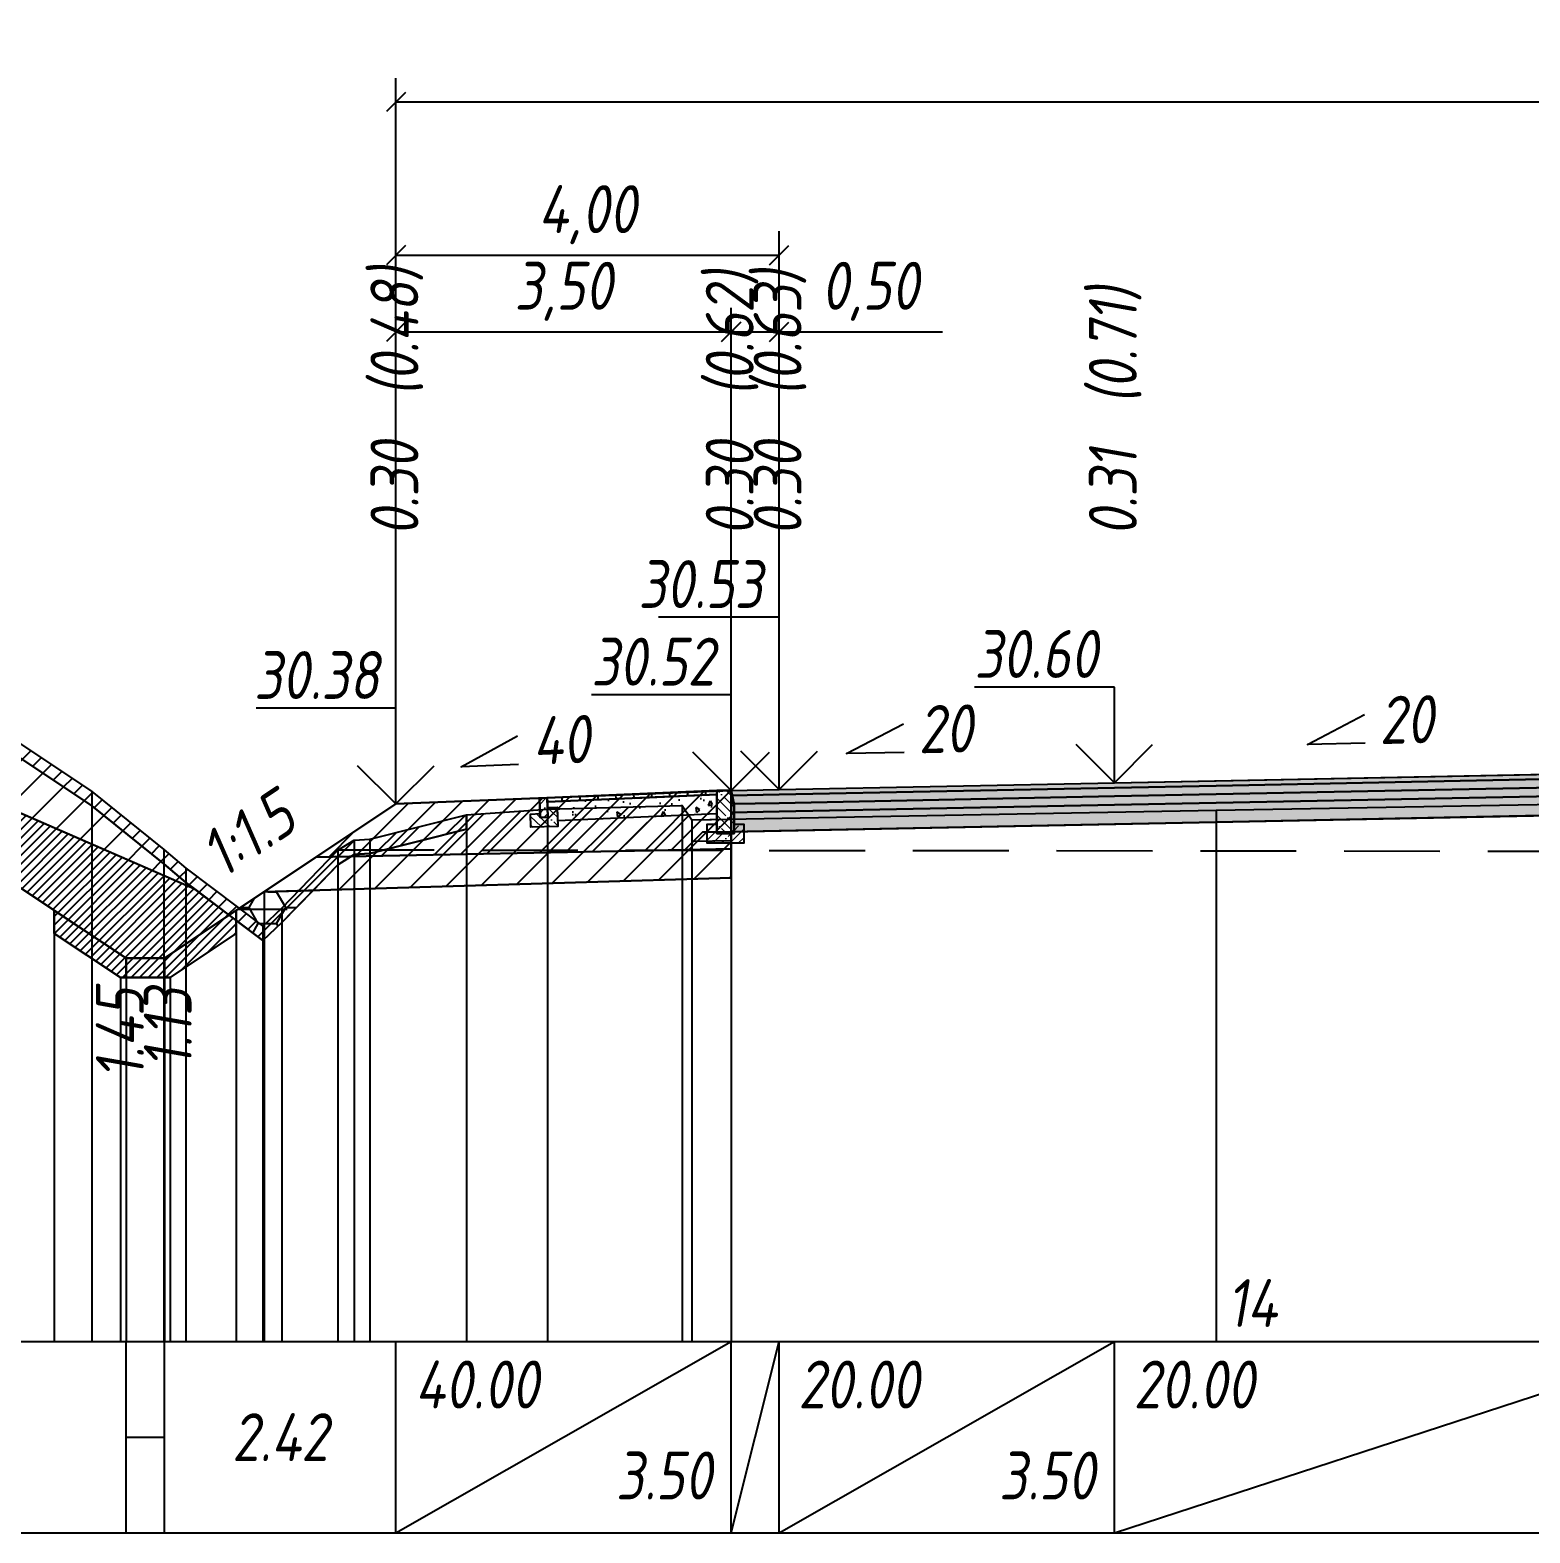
# Model space of a CAD drawing. Extents: x -717 to 1451, y -133302 to 233.
# Drawn here: x -273.8 to -195.5, y -109250 to -109171.6 of the extents above; entities that cross this region are included whole.
import ezdxf
from ezdxf.enums import TextEntityAlignment as Align

# ---------------------------------------------------------------- set-up
doc = ezdxf.new("R2010")
doc.units = 0
doc.linetypes.add('штриховая', pattern=[0.75, 0.5, -0.25])
for name, color, linetype in [('Интерполированный поперечник', 2, 'Continuous'), ('КОД_399', 252, 'Continuous'), ('Код_514', 1, 'Continuous'), ('Контур_0', 7, 'Continuous'), ('Контур_2521', 7, 'Continuous'), ('Контур_2564', 7, 'Continuous'), ('Контур_2660', 7, 'Continuous'), ('Контур_2665', 7, 'Continuous'), ('Контур_400', 7, 'Continuous'), ('Контур_508', 7, 'Continuous'), ('Контур_512', 7, 'Continuous'), ('Контур_513', 7, 'Continuous'), ('Контур_818', 7, 'Continuous'), ('Красный поперечник', 1, 'Continuous'), ('Объём_2501', 7, 'Continuous'), ('Объём_2564', 7, 'Continuous'), ('Объём_2650', 7, 'Continuous'), ('Объём_2660', 7, 'Continuous'), ('Объём_2661', 7, 'Continuous'), ('Объём_2663', 7, 'Continuous'), ('Объём_2664', 7, 'Continuous'), ('Объём_2665', 7, 'Continuous'), ('Объём_2666', 7, 'Continuous'), ('Откосы', 7, 'Continuous'), ('Отметки покрытия', 7, 'Continuous'), ('Рабочие отметки', 7, 'Continuous'), ('Рабочие отметки доп.', 7, 'Continuous'), ('Слои выравнивания', 7, 'Continuous'), ('Таблица', 7, 'Continuous'), ('Уклоны проезжей части', 7, 'Continuous'), ('Черный поперечник', 3, 'Continuous')]:
    doc.layers.add(name, color=color, linetype=linetype)
for name, color, linetype, true_color in [('Контур_2540', 2, 'Continuous', 0xffff00), ('Контур_2560', 2, 'Continuous', 0xffff00), ('Контур_2561', 7, 'Continuous', 0xff8040), ('Контур_2562', 3, 'Continuous', 0x00ff00), ('Контур_2563', 7, 'Continuous', 0xff8000), ('Контур_2570', 7, 'Continuous', 0x80ff00), ('Контур_2583', 3, 'Continuous', 0x00ff00), ('Контур_2584', 3, 'Continuous', 0x00ff00), ('Контур_2725', 7, 'Continuous', 0x323232), ('Контур_2736', 4, 'Continuous', 0x00ffff), ('Контур_2737', 4, 'Continuous', 0x00ffff), ('Контур_2738', 4, 'Continuous', 0x00ffff), ('Контур_2739', 4, 'Continuous', 0x00ffff), ('Контур_2745', 7, 'Continuous', 0xa4ffff), ('Контур_2747', 4, 'Continuous', 0x00ffff), ('Контур_2748', 4, 'Continuous', 0x00ffff), ('Контур_2749', 4, 'Continuous', 0x00ffff), ('Контур_2760', 7, 'Continuous', 0x323232), ('Контур_2761', 7, 'Continuous', 0x323232), ('Контур_2762', 7, 'Continuous', 0x323232), ('Контур_2763', 7, 'Continuous', 0x323232), ('Контур_402', 7, 'Continuous', 0xff6464), ('Контур_703', 4, 'Continuous', 0x00ffff), ('Контур_705', 4, 'Continuous', 0x00ffff), ('Контур_707', 4, 'Continuous', 0x00ffff), ('Контур_720', 131, 'Continuous', 0xaaffff), ('Объём_2520', 7, 'Continuous', 0x80ffff), ('Объём_2540', 2, 'Continuous', 0xffff00), ('Объём_2560', 2, 'Continuous', 0xffff00), ('Объём_2561', 7, 'Continuous', 0xff8040), ('Объём_2562', 3, 'Continuous', 0x00ff00), ('Объём_2563', 7, 'Continuous', 0xff8000), ('Объём_2570', 7, 'Continuous', 0x80ff00), ('Объём_2583', 3, 'Continuous', 0x00ff00), ('Объём_2584', 3, 'Continuous', 0x00ff00), ('Объём_2594', 3, 'Continuous', 0x00ff00), ('Объём_2598', 3, 'Continuous', 0x00ff00), ('Объём_2600', 7, 'Continuous', 0x808000), ('Объём_2620', 2, 'Continuous', 0xffff00), ('Объём_2746', 2, 'Continuous', 0xffff00)]:
    doc.layers.add(name, color=color, linetype=linetype, true_color=true_color)
doc.styles.get("Standard").update_dxf_attribs({"font": 'txt', "height": 2.5})
doc.styles.add('М', font='romand.shx', dxfattribs={"width": 0.8, "oblique": 10, "height": 2.5})
doc.dimstyles.new('ISO-25', dxfattribs={"dimtxt": 2.5, "dimasz": 2.5, "dimexe": 1.25, "dimexo": 0.625, "dimtad": 1, "dimtxsty": 'Standard', "dimcen": 2.5, "dimadec": 0, "dimazin": 0, "dimtfac": 1, "dimtmove": 0, "dimatfit": 3, "dimfxl": 1, "dimarcsym": 0})
pattern_1 = [(45, (-396.1471, 11.9853), (-0.898025612, 0.898025612), [])]

# ---------------------------------------------------------------- blocks, each defined once
blk = doc.blocks.new('_Oblique')
at = {"color": 0, "linetype": 'ByBlock', "lineweight": -2}
blk.add_line((-0.5, -0.5), (0.5, 0.5), dxfattribs=at)
blk = doc.blocks.new('*D2225')
at = {"color": 0, "lineweight": -2, "transparency": 16777216}
for p, q in [((-254.659, -109211.397), (-254.659, -109186.059)), ((-237.159, -109210.697), (-237.159, -109186.059)), ((-254.659, -109187.309), (-237.159, -109187.309))]:
    blk.add_line(p, q, dxfattribs=at)
at = {"layer": 'Defpoints', "color": 0, "transparency": 16777216}
for p in [(-237.159, -109187.309), (-237.159, -109211.322), (-254.659, -109212.022)]:
    blk.add_point(p, dxfattribs=at)
at = {"color": 0, "lineweight": -2, "transparency": 16777216, "rotation": 180}
blk.add_blockref('_Oblique', (-254.659, -109187.309), dxfattribs=at)
at = {"color": 0, "lineweight": -2, "transparency": 16777216}
blk.add_blockref('_Oblique', (-237.159, -109187.309), dxfattribs=at)
at = {"color": 0, "transparency": 16777216, "insert": (-245.909, -109185.196), "char_height": 2.5, "width": 9.58333, "attachment_point": 5, "style": 'М'}
blk.add_mtext('3,50', dxfattribs=at)
blk = doc.blocks.new('*D2227')
at = {"color": 0, "lineweight": -2, "transparency": 16777216}
for p, q in [((-237.159, -109210.697), (-237.159, -109186.059)), ((-234.659, -109210.647), (-234.659, -109186.059)), ((-237.159, -109187.309), (-234.659, -109187.309)), ((-234.659, -109187.309), (-226.136, -109187.309))]:
    blk.add_line(p, q, dxfattribs=at)
at = {"layer": 'Defpoints', "color": 0, "transparency": 16777216}
for p in [(-234.659, -109187.309), (-237.159, -109211.322), (-234.659, -109211.272)]:
    blk.add_point(p, dxfattribs=at)
at = {"color": 0, "lineweight": -2, "transparency": 16777216, "rotation": 180}
blk.add_blockref('_Oblique', (-237.159, -109187.309), dxfattribs=at)
at = {"color": 0, "lineweight": -2, "transparency": 16777216}
blk.add_blockref('_Oblique', (-234.659, -109187.309), dxfattribs=at)
at = {"color": 0, "transparency": 16777216, "insert": (-229.898, -109185.196), "char_height": 2.5, "width": 9.16667, "attachment_point": 5, "style": 'М'}
blk.add_mtext('0,50', dxfattribs=at)
blk = doc.blocks.new('*D2230')
at = {"color": 0, "lineweight": -2, "transparency": 16777216}
for p, q in [((-254.659, -109211.397), (-254.659, -109182.059)), ((-234.659, -109210.647), (-234.659, -109182.059)), ((-254.659, -109183.309), (-234.659, -109183.309))]:
    blk.add_line(p, q, dxfattribs=at)
at = {"layer": 'Defpoints', "color": 0, "transparency": 16777216}
for p in [(-234.659, -109183.309), (-234.659, -109211.272), (-254.659, -109212.022)]:
    blk.add_point(p, dxfattribs=at)
at = {"color": 0, "lineweight": -2, "transparency": 16777216, "rotation": 180}
blk.add_blockref('_Oblique', (-254.659, -109183.309), dxfattribs=at)
at = {"color": 0, "lineweight": -2, "transparency": 16777216}
blk.add_blockref('_Oblique', (-234.659, -109183.309), dxfattribs=at)
at = {"color": 0, "transparency": 16777216, "insert": (-244.659, -109181.196), "char_height": 2.5, "width": 9.16667, "attachment_point": 5, "style": 'М'}
blk.add_mtext('4,00', dxfattribs=at)
blk = doc.blocks.new('*D2231')
at = {"color": 0, "lineweight": -2, "transparency": 16777216}
for p, q in [((-254.659, -109211.397), (-254.659, -109174.059)), ((-118.416, -109211.397), (-118.416, -109174.059)), ((-254.659, -109175.309), (-118.416, -109175.309))]:
    blk.add_line(p, q, dxfattribs=at)
at = {"layer": 'Defpoints', "color": 0, "transparency": 16777216}
for p in [(-118.416, -109175.309), (-254.659, -109212.022), (-118.416, -109212.022)]:
    blk.add_point(p, dxfattribs=at)
at = {"color": 0, "lineweight": -2, "transparency": 16777216, "rotation": 180}
blk.add_blockref('_Oblique', (-254.659, -109175.309), dxfattribs=at)
at = {"color": 0, "lineweight": -2, "transparency": 16777216}
blk.add_blockref('_Oblique', (-118.416, -109175.309), dxfattribs=at)
at = {"color": 0, "transparency": 16777216, "insert": (-186.538, -109173.196), "char_height": 2.5, "width": 12.5, "attachment_point": 5, "style": 'М'}
blk.add_mtext('27,25', dxfattribs=at)
blk = doc.blocks.new('Тротуар1')
at = {"linetype": 'Continuous', "lineweight": 13}
h = blk.add_hatch(dxfattribs=at)
h.set_pattern_fill('ANSI35', scale=5, angle=90)
h.set_pattern_definition([(135, (-1541.6927, -4801.9416), (-0.88388348, -0.88388348), []), (135, (-1541.6927, -4801.0577), (-0.88388348, -0.88388348), [1.5625, -0.3125, 0, -0.3125])])
h.paths.add_polyline_path([(-16.72, -1.24), (-17.72, -1.24), (-17.72, -2.24), (-18.52, -2.24), (-18.52, -1.85), (-19.52, -1.89), (-19.52, -3.24), (-16.72, -3.24)])
h = blk.add_hatch(dxfattribs=at)
h.set_pattern_fill('ANSI35', scale=5)
h.set_pattern_definition([(45, (-1541.6927, -4800.4416), (-0.88388348, 0.88388348), []), (45, (-1540.8088, -4800.4416), (-0.88388348, 0.88388348), [1.5625, -0.3125, 0, -0.3125])])
h.paths.add_polyline_path([(-17.72, -0.24), (-18.52, -0.24), (-18.52, -2.24), (-17.72, -2.24)])
at = {"linetype": 'Continuous'}
h = blk.add_hatch(dxfattribs=at)
h.set_pattern_fill('ANSI31', color=256, scale=15, angle=45, style=0)
h.set_pattern_definition([(90, (-1932.1888, -4954.235), (-1.875, 3e-16), [])])
h.paths.add_polyline_path([(0, 0), (-17.72, -0.24), (-17.71, -0.63), (-11.04, -0.58), (0, -0.4)])
at = {"layer": 'КОД_399'}
h = blk.add_hatch(dxfattribs=at)
h.set_pattern_fill('AR-CONC', scale=0.7, angle=45, style=0)
h.set_pattern_definition([(95, (-1932.189, -4954.235), (3.860864, 3.2396496), [0.525, -5.775]), (40, (-1932.189, -4954.235), (-4.409945, 3.036377), [0.42, -4.62]), (145.45144, (-1931.867, -4953.965), (-0.549081, 6.2760265), [0.4461813, -4.907995]), (91.1842, (-1933.179, -4953.245), (6.101854, 4.4632964), [0.7875, -8.6625]), (141.63564, (-1932.67, -4952.873), (-0.1953, 9.447982), [0.669272, -7.361996]), (36.18416, (-1933.179, -4953.245), (-0.1953, 9.447982), [0.63, -6.93]), (66, (-1932.4363, -4952.9975), (4.947401, 0.9616773), [0.525, -5.775]), (11, (-1932.4363, -4952.9975), (-2.38496, 4.793659), [0.42, -4.62]), (116.45144, (-1932.024, -4952.9174), (2.562441, 5.7553363), [0.4461813, -4.907995]), (82.5, (-1932.1888, -4954.235), (-1.5875523, 1.7079287), [0, -4.564, 0, -4.69, 0, -4.6375]), (52.5, (-1932.1888, -4954.235), (-0.6501106, 3.2543661), [0, -2.674, 0, -4.459, 0, -1.7675]), (12.5, (-1933.2926, -4955.3388), (2.7539272, 2.5306453), [0, -1.75, 0, -5.46, 0, -7.245]), (2.5, (-1933.7876, -4955.8337), (2.3911299, 3.3821186), [0, -2.275, 0, -3.626, 0, -5.145])])
h.paths.add_polyline_path([(0, -0.4), (-17.71, -0.63), (-17.72, -1.24), (-16.71, -1.24), (-16.72, -2.62), (-0.07, -2.41)])
at = {"linetype": 'Continuous'}
blk.add_lwpolyline([(-17.72, -1.24), (-16.72, -1.24), (-16.72, -3.24), (-19.52, -3.24), (-19.52, -1.89), (-18.52, -1.85)], dxfattribs=at)
at = {"color": 7, "lineweight": 30}
for points in [[(-18.52, -0.24), (-18.52, -2.24), (-17.72, -2.24), (-17.72, -0.24), (-18.52, -0.24)], [(-8.6, -0.53), (0, -0.4)]]:
    blk.add_lwpolyline(points, dxfattribs=at)
for points in [[(0, 0), (-17.72, -0.24), (-17.72, -0.63), (0, -0.4)], [(0, -0.4), (-17.71, -0.63), (-17.72, -1.24), (-16.71, -1.24), (-16.72, -2.62), (-0.07, -2.39)]]:
    blk.add_lwpolyline(points, close=True)
blk = doc.blocks.new('БР100.30.18')
at = {"linetype": 'Continuous', "lineweight": 13}
h = blk.add_hatch(dxfattribs=at)
h.set_pattern_fill('ANSI35', scale=5)
h.set_pattern_definition([(45, (-1504.996, -4799.2297), (-0.88388348, 0.88388348), []), (45, (-1504.1121, -4799.2297), (-0.88388348, 0.88388348), [1.5625, -0.3125, 0, -0.3125])])
h.paths.add_polyline_path([(0.3, 3.47), (1.8, 3.47), (1.8, -1.03), (0, -1.03), (0, 1.97)])
h = blk.add_hatch(dxfattribs=at)
h.set_pattern_fill('ANSI35', scale=5, angle=90)
h.set_pattern_definition([(135, (-1504.996, -4800.7297), (-0.88388348, -0.88388348), []), (135, (-1504.996, -4799.8458), (-0.88388348, -0.88388348), [1.5625, -0.3125, 0, -0.3125])])
h.paths.add_polyline_path([(-1, -0.03), (0, -0.03), (0, -1.03), (1.8, -1.03), (1.8, -0.03), (2.8, -0.03), (2.8, -2.03), (-1, -2.03)])
at = {"color": 7, "lineweight": 30}
blk.add_lwpolyline([(1.8, -1.03), (0, -1.03), (0, 1.97), (0.3, 3.47), (1.8, 3.47)], close=True, dxfattribs=at)
at = {"linetype": 'Continuous'}
blk.add_lwpolyline([(0, -0.03), (-1, -0.03), (-1, -2.03), (2.8, -2.03), (2.8, -0.03), (1.8, -0.03)], dxfattribs=at)

msp = doc.modelspace()

# ---------------------------------------------------------------- hatches: boundary and pattern name
at = {"transparency": 33554681}
h = msp.add_hatch(dxfattribs=at)
h.set_pattern_fill('ANGLE', color=256)
h.set_pattern_definition([(0, (0, 0), (0, 6.985), [5.08, -1.905]), (90, (0, 0), (-6.985, 4e-16), [5.08, -1.905])])
h.paths.add_polyline_path([(-262.992, -109217.515), (-261.541, -109216.547), (-258.988, -109216.47), (-260.609, -109218.144), (-261.612, -109219.092), (-262.992, -109218.048)])
at = {"layer": 'Объём_2563'}
h = msp.add_hatch(dxfattribs=at)
h.set_pattern_fill('ANSI31', color=256, scale=0.3)
h.set_pattern_definition([(45, (-396.1471, 11.9853), (-0.673519209, 0.673519209), [])])
h.paths.add_polyline_path([(-254.659, -109211.959), (-237.159, -109211.259), (-237.159, -109213.409), (-238.659, -109213.439), (-239.578, -109214.358), (-258.835, -109214.743)])
at = {"layer": 'Объём_2570'}
h = msp.add_hatch(dxfattribs=at)
h.set_pattern_fill('ANSI31', color=256, scale=0.2)
h.set_pattern_definition([(45, (-396.1471, 11.9853), (-0.449012806, 0.449012806), [])])
h.paths.add_polyline_path([(-250.976, -109213.273), (-256.018, -109214.544), (-256.838, -109214.594), (-257.688, -109215.128), (-260.609, -109218.144), (-261.612, -109219.092), (-265.63, -109216.052), (-266.777, -109215.092), (-270.525, -109212.06), (-280.021, -109205.741), (-284.006, -109205.707), (-284.388, -109205.67), (-291.147, -109205.828), (-291.147, -109205.078), (-284.388, -109204.92), (-284.006, -109204.957), (-280.021, -109204.991), (-270.525, -109211.31), (-266.777, -109214.342), (-265.63, -109215.302), (-261.612, -109218.342), (-260.609, -109217.394), (-257.688, -109214.378), (-256.838, -109213.844), (-256.018, -109213.794), (-250.976, -109212.523)])
at = {"layer": 'Объём_2600'}
h = msp.add_hatch(dxfattribs=at)
h.set_pattern_fill('ANSI31', color=6, scale=0.4)
h.set_pattern_definition(pattern_1)
h.paths.add_polyline_path([(-265.707, -109216.164), (-289.513, -109205.79), (-284.388, -109205.67), (-284.006, -109205.707), (-280.021, -109205.741), (-270.525, -109212.06), (-266.777, -109215.092), (-265.63, -109216.052), (-265.176, -109216.395)])
h = msp.add_hatch(dxfattribs=at)
h.set_pattern_fill('ANSI31', color=6, scale=0.4)
h.set_pattern_definition(pattern_1)
h.paths.add_polyline_path([(-237.159, -109215.816), (-258.988, -109216.47), (-257.688, -109215.128), (-256.838, -109214.594), (-256.018, -109214.544), (-250.976, -109213.273), (-250.976, -109212.523), (-246.751, -109212.23), (-239.718, -109212.045), (-239.218, -109212.795), (-237.159, -109212.757)])
h = msp.add_hatch(dxfattribs=at)
h.set_pattern_fill('HONEY', color=5, scale=0.3)
h.set_pattern_definition([(0, (-396.1471, 11.9853), (1.42875, 0.8248891935), [0.9525, -1.905]), (120, (-396.1471, 11.9853), (-1.428749997, 0.824889199), [0.9525, -1.905]), (60, (-396.1471, 11.9853), (3e-09, 1.6497783924), [-1.905, 0.9525])])
h.paths.add_polyline_path([(-262.992, -109217.515), (-261.541, -109216.547), (-258.988, -109216.47), (-260.609, -109218.144), (-261.612, -109219.092), (-262.992, -109218.048)])
at = {"layer": 'Объём_2620'}
h = msp.add_hatch(dxfattribs=at)
h.set_pattern_fill('ANSI31', color=2, scale=0.1)
h.set_pattern_definition([(45, (-396.1471, 11.9853), (-0.224506403, 0.224506403), [])])
h.paths.add_polyline_path([(-262.992, -109218.717), (-266.44, -109221.015), (-269.045, -109221.015), (-272.492, -109218.717), (-272.492, -109217.515), (-290.06, -109205.803), (-289.513, -109205.79), (-265.176, -109216.395), (-262.992, -109218.048)])
at = {"layer": 'Слои выравнивания'}
for color, points in [(2, [(-237.159, -109211.259), (-234.659, -109211.209), (-217.159, -109210.859), (-211.847, -109210.753), (-187.21, -109210.26), (-186.538, -109210.247), (-186.538, -109210.497), (-187.21, -109210.51), (-211.847, -109211.003), (-217.159, -109211.109), (-234.659, -109211.459), (-237.159, -109211.509)]), (3, [(-237.159, -109211.509), (-234.659, -109211.459), (-217.159, -109211.109), (-211.847, -109211.003), (-187.21, -109210.51), (-186.538, -109210.497), (-186.538, -109210.947), (-187.21, -109210.96), (-211.847, -109211.453), (-217.159, -109211.559), (-234.659, -109211.909), (-237.159, -109211.959)]), (4, [(-237.159, -109211.959), (-234.659, -109211.909), (-217.159, -109211.559), (-211.847, -109211.453), (-187.21, -109210.96), (-186.538, -109210.947), (-186.538, -109211.397), (-187.21, -109211.41), (-211.847, -109211.903), (-217.159, -109212.009), (-234.659, -109212.359), (-237.159, -109212.409)]), (5, [(-237.159, -109212.409), (-234.659, -109212.359), (-217.159, -109212.009), (-211.847, -109211.903), (-187.21, -109211.41), (-186.538, -109211.397), (-186.538, -109212.397), (-187.21, -109212.41), (-211.847, -109212.903), (-217.159, -109213.009), (-234.659, -109213.359), (-237.159, -109213.409)])]:
    msp.add_hatch(color=color, dxfattribs=at).paths.add_polyline_path(points)

# ---------------------------------------------------------------- linework, layer by layer
at = {"layer": 'Интерполированный поперечник', "linetype": 'штриховая', "ltscale": 10, "flags": 128}
msp.add_lwpolyline([(-257.67, -109214.356), (-115.25, -109214.504)], dxfattribs=at)
at = {"layer": 'Код_514'}
for p, q in [((-268.742, -109250.015), (-268.742, -109240.015)), ((-266.742, -109250.015), (-266.742, -109240.015)), ((-254.659, -109250.015), (-254.659, -109240.015)), ((-254.659, -109250.015), (-237.159, -109240.015)), ((-237.159, -109250.015), (-237.159, -109240.015)), ((-237.159, -109250.015), (-234.659, -109240.015)), ((-234.659, -109250.015), (-234.659, -109240.015)), ((-234.659, -109250.015), (-217.159, -109240.015)), ((-217.159, -109250.015), (-217.159, -109240.015)), ((-217.159, -109250.015), (-186.538, -109240.015)), ((-268.742, -109245.015), (-266.742, -109245.015))]:
    msp.add_line(p, q, dxfattribs=at)
at = {"layer": 'Контур_0', "flags": 128}
for points in [[(-254.659, -109211.959), (-262.84, -109217.413), (-262.84, -109217.413), (-262.84, -109217.413), (-262.84, -109217.413), (-262.84, -109217.413), (-262.84, -109217.413), (-262.84, -109217.413), (-262.84, -109217.413), (-262.84, -109217.413), (-262.84, -109217.413), (-262.84, -109217.413), (-262.84, -109217.413), (-262.84, -109217.413), (-262.84, -109217.413), (-266.742, -109220.015), (-268.742, -109220.015), (-291.147, -109205.078)], [(-254.659, -109211.959), (-262.84, -109217.413), (-262.84, -109217.413), (-262.84, -109217.413), (-262.84, -109217.413), (-262.84, -109217.413), (-262.84, -109217.413), (-262.84, -109217.413), (-262.84, -109217.413), (-262.84, -109217.413), (-262.84, -109217.413), (-262.84, -109217.413), (-262.84, -109217.413), (-262.84, -109217.413), (-262.84, -109217.413), (-266.742, -109220.015)], [(-258.835, -109214.743), (-239.578, -109214.358), (-238.659, -109213.439), (-237.159, -109213.409)], [(-238.659, -109213.439), (-237.159, -109213.409), (-237.159, -109214.309), (-239.578, -109214.358), (-238.659, -109213.439), (-238.659, -109213.439)]]:
    msp.add_lwpolyline(points, dxfattribs=at)
at = {"layer": 'Контур_2521', "color": 250, "flags": 128}
msp.add_lwpolyline([(-239.118, -109213.899), (-237.159, -109213.859)], dxfattribs=at)
at = {"layer": 'Контур_2540', "flags": 128}
msp.add_lwpolyline([(-239.578, -109214.358), (-237.159, -109214.309), (-237.159, -109215.816), (-261.541, -109216.547), (-258.835, -109214.743), (-239.578, -109214.358), (-239.578, -109214.358)], dxfattribs=at)
at = {"layer": 'Контур_2560', "flags": 128}
msp.add_lwpolyline([(-254.659, -109211.959), (-254.659, -109211.959), (-254.659, -109211.959), (-237.159, -109211.259)], dxfattribs=at)
at = {"layer": 'Контур_2561', "flags": 128}
msp.add_lwpolyline([(-237.159, -109211.259), (-237.159, -109211.259), (-254.659, -109211.959), (-254.659, -109211.959), (-237.159, -109211.259)], dxfattribs=at)
at = {"layer": 'Контур_2562', "flags": 128}
msp.add_lwpolyline([(-254.659, -109211.959), (-254.659, -109211.959), (-254.659, -109211.959), (-254.659, -109211.959), (-254.659, -109211.959)], dxfattribs=at)
at = {"layer": 'Контур_2563', "flags": 128}
msp.add_lwpolyline([(-254.659, -109211.959), (-237.159, -109211.259), (-237.159, -109213.409), (-238.659, -109213.439), (-239.578, -109214.358), (-258.835, -109214.743), (-254.659, -109211.959), (-254.659, -109211.959)], dxfattribs=at)
at = {"layer": 'Контур_2564', "flags": 128}
msp.add_lwpolyline([(-254.659, -109211.959), (-237.159, -109211.259)], dxfattribs=at)
at = {"layer": 'Контур_2570', "flags": 128}
msp.add_lwpolyline([(-280.021, -109205.741), (-270.525, -109212.06), (-266.777, -109215.092), (-265.63, -109216.052), (-261.612, -109219.092), (-260.609, -109218.144), (-257.688, -109215.128), (-257.688, -109215.128), (-256.838, -109214.594), (-256.018, -109214.544), (-250.976, -109213.273), (-250.976, -109212.523), (-246.751, -109212.23), (-239.718, -109212.045), (-239.218, -109212.795), (-211.847, -109212.287), (-187.21, -109211.839)], dxfattribs=at)
at = {"layer": 'Контур_2583', "flags": 128}
for points in [[(-269.045, -109221.015), (-268.742, -109221.015), (-268.742, -109220.015), (-272.492, -109217.515), (-272.492, -109218.717), (-269.045, -109221.015)], [(-262.992, -109218.717), (-262.992, -109217.515), (-266.742, -109220.015), (-266.742, -109221.015), (-266.44, -109221.015), (-262.992, -109218.717)]]:
    msp.add_lwpolyline(points, dxfattribs=at)
at = {"layer": 'Контур_2584', "flags": 128}
msp.add_lwpolyline([(-266.742, -109221.015), (-266.742, -109220.015), (-268.742, -109220.015), (-268.742, -109221.015), (-266.742, -109221.015)], dxfattribs=at)
at = {"layer": 'Контур_2660', "flags": 128}
msp.add_lwpolyline([(-261.541, -109216.547), (-237.159, -109215.816)], dxfattribs=at)
at = {"layer": 'Контур_2665', "flags": 128}
msp.add_lwpolyline([(-254.659, -109211.959), (-254.659, -109211.959)], dxfattribs=at)
at = {"layer": 'Контур_2725', "flags": 128}
msp.add_lwpolyline([(-237.159, -109213.409), (-234.659, -109213.359), (-217.159, -109213.009), (-211.847, -109212.903), (-187.21, -109212.41), (-186.538, -109212.397), (-161.604, -109212.896), (-155.916, -109213.009), (-138.416, -109213.359), (-135.916, -109213.409)], dxfattribs=at)
at = {"layer": 'Контур_2736', "flags": 128}
for points in [[(-254.659, -109211.959), (-262.84, -109217.413)], [(-262.84, -109217.413), (-266.742, -109220.015)]]:
    msp.add_lwpolyline(points, dxfattribs=at)
at = {"layer": 'Контур_2737', "flags": 128}
msp.add_lwpolyline([(-262.84, -109217.413), (-262.84, -109217.413)], dxfattribs=at)
at = {"layer": 'Контур_2738', "flags": 128}
msp.add_lwpolyline([(-262.84, -109217.413), (-262.84, -109217.413)], dxfattribs=at)
at = {"layer": 'Контур_2739', "flags": 128}
msp.add_lwpolyline([(-262.84, -109217.413), (-262.84, -109217.413)], dxfattribs=at)
at = {"layer": 'Контур_2745', "flags": 128}
msp.add_lwpolyline([(-262.84, -109217.413), (-262.84, -109217.413)], dxfattribs=at)
msp.add_lwpolyline([(-262.84, -109217.413), (-262.84, -109217.413)], dxfattribs=at)
msp.add_lwpolyline([(-262.84, -109217.413), (-262.84, -109217.413)], dxfattribs=at)
msp.add_lwpolyline([(-262.84, -109217.413), (-262.84, -109217.413)], dxfattribs=at)
msp.add_lwpolyline([(-262.84, -109217.413), (-262.84, -109217.413)], dxfattribs=at)
msp.add_lwpolyline([(-262.84, -109217.413), (-262.84, -109217.413)], dxfattribs=at)
at = {"layer": 'Контур_2747', "flags": 128}
msp.add_lwpolyline([(-262.84, -109217.413), (-262.84, -109217.413)], dxfattribs=at)
at = {"layer": 'Контур_2748', "flags": 128}
msp.add_lwpolyline([(-262.84, -109217.413), (-262.84, -109217.413)], dxfattribs=at)
at = {"layer": 'Контур_2749', "flags": 128}
msp.add_lwpolyline([(-262.84, -109217.413), (-262.84, -109217.413)], dxfattribs=at)
at = {"layer": 'Контур_2760', "flags": 128}
msp.add_lwpolyline([(-237.159, -109211.259), (-234.659, -109211.209), (-217.159, -109210.859), (-211.847, -109210.753), (-187.21, -109210.26), (-186.538, -109210.247), (-161.604, -109210.746), (-155.916, -109210.859), (-138.416, -109211.209), (-135.916, -109211.259)], dxfattribs=at)
at = {"layer": 'Контур_2761', "flags": 128}
msp.add_lwpolyline([(-237.159, -109211.509), (-234.659, -109211.459), (-217.159, -109211.109), (-211.847, -109211.003), (-187.21, -109210.51), (-186.538, -109210.497), (-161.604, -109210.996), (-155.916, -109211.109), (-138.416, -109211.459), (-135.916, -109211.509)], dxfattribs=at)
at = {"layer": 'Контур_2762', "flags": 128}
msp.add_lwpolyline([(-237.159, -109211.959), (-234.659, -109211.909), (-217.159, -109211.559), (-211.847, -109211.453), (-187.21, -109210.96), (-186.538, -109210.947), (-161.604, -109211.446), (-155.916, -109211.559), (-138.416, -109211.909), (-135.916, -109211.959)], dxfattribs=at)
at = {"layer": 'Контур_2763', "flags": 128}
msp.add_lwpolyline([(-237.159, -109212.409), (-234.659, -109212.359), (-217.159, -109212.009), (-211.847, -109211.903), (-187.21, -109211.41), (-186.538, -109211.397), (-161.604, -109211.896), (-155.916, -109212.009), (-138.416, -109212.359), (-135.916, -109212.409)], dxfattribs=at)
at = {"layer": 'Контур_400', "flags": 128}
msp.add_lwpolyline([(-237.159, -109211.259), (-234.659, -109211.209), (-234.659, -109211.209), (-234.659, -109211.209), (-234.659, -109211.209), (-234.659, -109211.209), (-234.659, -109211.209), (-217.159, -109210.859), (-186.538, -109210.247)], dxfattribs=at)
at = {"layer": 'Контур_402', "flags": 128}
msp.add_lwpolyline([(-261.541, -109216.547), (-237.159, -109215.816), (-237.159, -109213.409), (-186.538, -109212.397), (-135.916, -109213.409), (-135.916, -109215.816), (-113.422, -109216.49)], dxfattribs=at)
at = {"layer": 'Контур_508', "flags": 128}
msp.add_lwpolyline([(-291.147, -109205.078), (-272.492, -109217.515), (-272.492, -109218.717), (-269.045, -109221.015), (-268.742, -109221.015), (-266.742, -109221.015), (-266.44, -109221.015), (-262.992, -109218.717), (-262.992, -109217.515), (-261.541, -109216.547), (-237.159, -109215.816), (-237.159, -109213.409), (-186.538, -109212.397), (-135.916, -109213.409), (-135.916, -109215.816), (-113.422, -109216.49), (-111.14, -109218.012), (-110.838, -109218.012), (-108.838, -109218.012), (-108.535, -109218.012), (-105.088, -109215.713), (-105.088, -109214.512), (-103.378, -109213.372)], dxfattribs=at)
at = {"layer": 'Контур_512', "flags": 128}
msp.add_lwpolyline([(-291.147, -109205.078), (-272.492, -109217.515), (-272.492, -109218.717), (-269.045, -109221.015), (-268.742, -109221.015), (-266.742, -109221.015), (-266.44, -109221.015), (-262.992, -109218.717), (-262.992, -109217.515), (-261.541, -109216.547), (-237.159, -109215.816)], dxfattribs=at)
at = {"layer": 'Контур_513', "flags": 128}
msp.add_lwpolyline([(-291.147, -109205.078), (-272.492, -109217.515), (-272.492, -109218.717), (-269.045, -109221.015), (-268.742, -109221.015), (-266.742, -109221.015), (-266.44, -109221.015), (-262.992, -109218.717), (-262.992, -109217.515), (-261.541, -109216.547), (-237.159, -109215.816), (-237.159, -109213.409), (-186.538, -109212.397), (-135.916, -109213.409), (-135.916, -109215.816), (-113.422, -109216.49), (-111.14, -109218.012), (-110.838, -109218.012), (-108.838, -109218.012), (-108.535, -109218.012), (-105.088, -109215.713), (-105.088, -109214.512), (-103.378, -109213.372)], dxfattribs=at)
at = {"layer": 'Контур_703', "flags": 128}
msp.add_lwpolyline([(-254.659, -109211.959), (-262.84, -109217.413)], dxfattribs=at)
at = {"layer": 'Контур_705', "flags": 128}
msp.add_lwpolyline([(-262.84, -109217.413), (-262.84, -109217.413)], dxfattribs=at)
at = {"layer": 'Контур_707', "flags": 128}
msp.add_lwpolyline([(-268.742, -109220.015), (-291.147, -109205.078)], dxfattribs=at)
at = {"layer": 'Контур_720', "flags": 128}
msp.add_lwpolyline([(-266.742, -109220.015), (-268.742, -109220.015)], dxfattribs=at)
at = {"layer": 'Контур_818', "flags": 128}
msp.add_lwpolyline([(-291.147, -109205.828), (-284.388, -109205.67), (-284.006, -109205.707), (-280.021, -109205.741), (-270.525, -109212.06), (-266.777, -109215.092), (-265.63, -109216.052), (-261.612, -109219.092), (-260.609, -109218.144), (-257.688, -109215.128), (-257.688, -109215.128), (-256.838, -109214.594), (-256.018, -109214.544), (-250.976, -109213.273), (-250.976, -109212.523), (-246.751, -109212.23), (-239.718, -109212.045), (-239.218, -109212.795), (-211.847, -109212.287), (-187.21, -109211.839)], dxfattribs=at)
at = {"layer": 'Красный поперечник'}
for p, q in [((-291.147, -109205.078), (-268.742, -109220.015)), ((-234.659, -109211.209), (-217.159, -109210.859)), ((-217.159, -109210.859), (-186.538, -109210.247)), ((-254.659, -109211.959), (-237.159, -109211.259)), ((-237.159, -109211.259), (-234.659, -109211.209)), ((-266.742, -109220.015), (-254.659, -109211.959)), ((-237.159, -109215.816), (-237.159, -109240.015)), ((-261.541, -109216.547), (-261.541, -109240.015)), ((-272.492, -109217.515), (-272.492, -109240.015)), ((-262.992, -109217.515), (-262.992, -109240.015)), ((-272.492, -109218.717), (-272.492, -109240.015)), ((-262.992, -109218.717), (-262.992, -109240.015)), ((-268.742, -109220.015), (-266.742, -109220.015)), ((-269.045, -109221.015), (-269.045, -109240.015)), ((-268.742, -109221.015), (-268.742, -109240.015)), ((-266.742, -109221.015), (-266.742, -109240.015)), ((-266.44, -109221.015), (-266.44, -109240.015))]:
    msp.add_line(p, q, dxfattribs=at)
at = {"layer": 'Объём_2501', "flags": 128}
msp.add_lwpolyline([(-237.159, -109211.259), (-234.659, -109211.209), (-234.659, -109211.209), (-234.659, -109211.209), (-234.659, -109211.209), (-234.659, -109211.209), (-234.659, -109211.209), (-217.159, -109210.859), (-186.538, -109210.247)], dxfattribs=at)
at = {"layer": 'Объём_2520', "color": 250, "flags": 128}
msp.add_lwpolyline([(-238.659, -109213.439), (-237.159, -109213.409), (-237.159, -109214.309), (-239.578, -109214.358), (-238.659, -109213.439), (-238.659, -109213.439)], dxfattribs=at)
at = {"layer": 'Объём_2540', "flags": 128}
msp.add_lwpolyline([(-239.578, -109214.358), (-237.159, -109214.309), (-237.159, -109215.816), (-261.541, -109216.547), (-258.835, -109214.743), (-239.578, -109214.358), (-239.578, -109214.358)], dxfattribs=at)
at = {"layer": 'Объём_2560', "flags": 128}
msp.add_lwpolyline([(-254.659, -109211.959), (-254.659, -109211.959), (-254.659, -109211.959), (-237.159, -109211.259)], dxfattribs=at)
at = {"layer": 'Объём_2561', "flags": 128}
msp.add_lwpolyline([(-237.159, -109211.259), (-237.159, -109211.259), (-254.659, -109211.959), (-254.659, -109211.959), (-237.159, -109211.259)], dxfattribs=at)
at = {"layer": 'Объём_2562', "flags": 128}
msp.add_lwpolyline([(-254.659, -109211.959), (-254.659, -109211.959), (-254.659, -109211.959), (-254.659, -109211.959), (-254.659, -109211.959)], dxfattribs=at)
at = {"layer": 'Объём_2563', "color": 250, "flags": 128}
msp.add_lwpolyline([(-254.659, -109211.959), (-237.159, -109211.259), (-237.159, -109213.409), (-238.659, -109213.439), (-239.578, -109214.358), (-258.835, -109214.743), (-254.659, -109211.959), (-254.659, -109211.959)], dxfattribs=at)
at = {"layer": 'Объём_2564', "flags": 128}
msp.add_lwpolyline([(-254.659, -109211.959), (-237.159, -109211.259)], dxfattribs=at)
at = {"layer": 'Объём_2570', "flags": 128}
for points in [[(-280.021, -109204.991), (-270.525, -109211.31), (-266.777, -109214.342), (-265.63, -109215.302), (-261.612, -109218.342), (-260.609, -109217.394), (-257.688, -109214.378), (-256.838, -109213.844), (-256.018, -109213.794), (-250.976, -109212.523), (-250.976, -109213.273), (-250.976, -109213.273)], [(-250.976, -109213.273), (-256.018, -109214.544), (-256.838, -109214.594), (-257.688, -109215.128), (-260.609, -109218.144), (-261.612, -109219.092), (-265.63, -109216.052), (-266.777, -109215.092), (-270.525, -109212.06), (-280.021, -109205.741)]]:
    msp.add_lwpolyline(points, dxfattribs=at)
at = {"layer": 'Объём_2583', "flags": 128}
for points in [[(-269.045, -109221.015), (-268.742, -109221.015), (-268.742, -109220.015), (-272.492, -109217.515), (-272.492, -109218.717), (-269.045, -109221.015)], [(-262.992, -109218.717), (-262.992, -109217.515), (-266.742, -109220.015), (-266.742, -109221.015), (-266.44, -109221.015), (-262.992, -109218.717)]]:
    msp.add_lwpolyline(points, dxfattribs=at)
at = {"layer": 'Объём_2584', "flags": 128}
msp.add_lwpolyline([(-266.742, -109221.015), (-266.742, -109220.015), (-268.742, -109220.015), (-268.742, -109221.015), (-266.742, -109221.015)], dxfattribs=at)
at = {"layer": 'Объём_2594', "flags": 128}
for points in [[(-268.742, -109220.015), (-272.492, -109217.515)], [(-262.992, -109217.515), (-266.742, -109220.015)]]:
    msp.add_lwpolyline(points, dxfattribs=at)
at = {"layer": 'Объём_2598', "flags": 128}
msp.add_lwpolyline([(-266.742, -109220.015), (-268.742, -109220.015)], dxfattribs=at)
at = {"layer": 'Объём_2600', "color": 5, "flags": 128}
msp.add_lwpolyline([(-262.992, -109217.515), (-261.541, -109216.547), (-258.988, -109216.47), (-260.609, -109218.144), (-261.612, -109219.092), (-262.992, -109218.048), (-262.992, -109217.515), (-262.992, -109217.515)], dxfattribs=at)
at = {"layer": 'Объём_2620', "flags": 128}
msp.add_lwpolyline([(-262.992, -109218.717), (-266.44, -109221.015), (-269.045, -109221.015), (-272.492, -109218.717), (-272.492, -109217.515), (-290.06, -109205.803), (-289.513, -109205.79), (-265.176, -109216.395), (-262.992, -109218.048), (-262.992, -109218.717), (-262.992, -109218.717)], dxfattribs=at)
at = {"layer": 'Объём_2650', "color": 6, "flags": 128}
for points in [[(-265.707, -109216.164), (-289.513, -109205.79), (-284.388, -109205.67), (-284.006, -109205.707), (-280.021, -109205.741), (-270.525, -109212.06), (-266.777, -109215.092), (-265.63, -109216.052), (-265.176, -109216.395), (-265.707, -109216.164), (-265.707, -109216.164)], [(-237.159, -109215.816), (-258.988, -109216.47), (-257.688, -109215.128), (-256.838, -109214.594), (-256.018, -109214.544), (-250.976, -109213.273), (-250.976, -109212.523), (-246.751, -109212.23), (-239.718, -109212.045), (-239.218, -109212.795), (-237.159, -109212.757), (-237.159, -109215.816), (-237.159, -109215.816)]]:
    msp.add_lwpolyline(points, dxfattribs=at)
at = {"layer": 'Объём_2660', "flags": 128}
msp.add_lwpolyline([(-261.541, -109216.547), (-237.159, -109215.816)], dxfattribs=at)
at = {"layer": 'Объём_2661', "flags": 128}
msp.add_lwpolyline([(-254.659, -109211.959), (-262.84, -109217.413)], dxfattribs=at)
at = {"layer": 'Объём_2663', "flags": 128}
for points in [[(-268.742, -109220.015), (-291.147, -109205.078)], [(-262.84, -109217.413), (-266.742, -109220.015)]]:
    msp.add_lwpolyline(points, dxfattribs=at)
at = {"layer": 'Объём_2664', "flags": 128}
msp.add_lwpolyline([(-266.742, -109220.015), (-268.742, -109220.015)], dxfattribs=at)
at = {"layer": 'Объём_2665', "flags": 128}
msp.add_lwpolyline([(-254.659, -109211.959), (-254.659, -109211.959)], dxfattribs=at)
at = {"layer": 'Объём_2666', "flags": 128}
msp.add_lwpolyline([(-254.659, -109211.959), (-262.84, -109217.413)], dxfattribs=at)
at = {"layer": 'Объём_2746', "flags": 128}
for points in [[(-239.218, -109215.877), (-258.988, -109216.47), (-257.688, -109215.128), (-256.838, -109214.594), (-256.018, -109214.544), (-250.976, -109213.273), (-250.976, -109212.523), (-246.751, -109212.23), (-239.718, -109212.045), (-239.218, -109212.795), (-239.218, -109215.877), (-239.218, -109215.877)], [(-262.992, -109218.048), (-262.992, -109218.717), (-266.44, -109221.015), (-269.045, -109221.015), (-272.492, -109218.717), (-272.492, -109217.515), (-268.742, -109220.015), (-266.742, -109220.015), (-263.367, -109217.764), (-262.992, -109218.048), (-262.992, -109218.048)]]:
    msp.add_lwpolyline(points, dxfattribs=at)
at = {"layer": 'Откосы', "color": 1, "flags": 128}
for points in [[(-204.074, -109208.786), (-207.074, -109208.846), (-204.104, -109207.287)], [(-248.254, -109209.894), (-251.251, -109210.014), (-248.314, -109208.395)], [(-228.135, -109209.268), (-231.134, -109209.328), (-228.165, -109207.768)]]:
    msp.add_lwpolyline(points, dxfattribs=at)
at = {"layer": 'Отметки покрытия', "color": 1}
for p, q in [((-234.659, -109202.209), (-240.959, -109202.209)), ((-234.659, -109211.209), (-234.659, -109202.209)), ((-217.159, -109205.859), (-224.459, -109205.859)), ((-217.159, -109210.859), (-217.159, -109205.859)), ((-237.159, -109206.259), (-244.459, -109206.259)), ((-237.159, -109211.259), (-237.159, -109206.259)), ((-254.659, -109206.959), (-261.959, -109206.959)), ((-254.659, -109211.959), (-254.659, -109206.959)), ((-237.159, -109211.259), (-239.159, -109209.259)), ((-237.159, -109211.259), (-235.159, -109209.259)), ((-234.659, -109211.209), (-236.659, -109209.209)), ((-234.659, -109211.209), (-232.659, -109209.209)), ((-217.159, -109210.859), (-219.159, -109208.859)), ((-217.159, -109210.859), (-215.159, -109208.859)), ((-254.659, -109211.959), (-256.659, -109209.959)), ((-254.659, -109211.959), (-252.659, -109209.959))]:
    msp.add_line(p, q, dxfattribs=at)
at = {"layer": 'Слои выравнивания'}
msp.add_line((-237.159, -109211.259), (-237.159, -109240.015), dxfattribs=at)
at = {"layer": 'Слои выравнивания', "color": 2, "flags": 128}
msp.add_lwpolyline([(-237.159, -109211.259), (-234.659, -109211.209), (-217.159, -109210.859), (-211.847, -109210.753), (-187.21, -109210.26), (-186.538, -109210.247), (-186.538, -109210.497), (-187.21, -109210.51), (-211.847, -109211.003), (-217.159, -109211.109), (-234.659, -109211.459), (-237.159, -109211.509)], close=True, dxfattribs=at)
at = {"layer": 'Слои выравнивания', "color": 3, "flags": 128}
msp.add_lwpolyline([(-237.159, -109211.509), (-234.659, -109211.459), (-217.159, -109211.109), (-211.847, -109211.003), (-187.21, -109210.51), (-186.538, -109210.497), (-186.538, -109210.947), (-187.21, -109210.96), (-211.847, -109211.453), (-217.159, -109211.559), (-234.659, -109211.909), (-237.159, -109211.959)], close=True, dxfattribs=at)
at = {"layer": 'Слои выравнивания', "color": 4, "flags": 128}
msp.add_lwpolyline([(-237.159, -109211.959), (-234.659, -109211.909), (-217.159, -109211.559), (-211.847, -109211.453), (-187.21, -109210.96), (-186.538, -109210.947), (-186.538, -109211.397), (-187.21, -109211.41), (-211.847, -109211.903), (-217.159, -109212.009), (-234.659, -109212.359), (-237.159, -109212.409)], close=True, dxfattribs=at)
at = {"layer": 'Слои выравнивания', "color": 5, "flags": 128}
msp.add_lwpolyline([(-237.159, -109212.409), (-234.659, -109212.359), (-217.159, -109212.009), (-211.847, -109211.903), (-187.21, -109211.41), (-186.538, -109211.397), (-186.538, -109212.397), (-187.21, -109212.41), (-211.847, -109212.903), (-217.159, -109213.009), (-234.659, -109213.359), (-237.159, -109213.409)], close=True, dxfattribs=at)
at = {"layer": 'Таблица'}
for p, q in [((-316.147, -109240.015), (-78.378, -109240.015)), ((-316.147, -109250.015), (-78.378, -109250.015))]:
    msp.add_line(p, q, dxfattribs=at)
at = {"layer": 'Черный поперечник', "color": 7}
for p, q in [((-270.525, -109211.31), (-270.525, -109240.015)), ((-246.751, -109212.23), (-246.751, -109240.015)), ((-239.718, -109212.045), (-239.718, -109240.015)), ((-211.847, -109212.287), (-211.847, -109240.015)), ((-250.976, -109212.523), (-250.976, -109240.015)), ((-239.218, -109212.795), (-239.218, -109240.015)), ((-256.838, -109213.844), (-256.838, -109240.015)), ((-256.018, -109213.794), (-256.018, -109240.015)), ((-266.777, -109214.342), (-266.777, -109240.015)), ((-257.688, -109214.378), (-257.688, -109240.015)), ((-265.63, -109215.302), (-265.63, -109240.015)), ((-260.609, -109217.394), (-260.609, -109240.015)), ((-261.612, -109218.342), (-261.612, -109240.015))]:
    msp.add_line(p, q, dxfattribs=at)
at = {"layer": 'Черный поперечник', "flags": 128}
msp.add_lwpolyline([(-316.147, -109204.201), (-308.608, -109204.634), (-303.411, -109205.067), (-302.006, -109205.062), (-300.179, -109205.27), (-299.136, -109205.265), (-284.388, -109204.92), (-284.006, -109204.957), (-280.021, -109204.991), (-270.525, -109211.31), (-266.777, -109214.342), (-265.63, -109215.302), (-261.612, -109218.342), (-260.609, -109217.394), (-257.688, -109214.378), (-256.838, -109213.844), (-256.018, -109213.794), (-250.976, -109212.523), (-246.751, -109212.23), (-239.718, -109212.045), (-239.218, -109212.795), (-211.847, -109212.287), (-187.21, -109211.839)], dxfattribs=at)

# ---------------------------------------------------------------- block references
at = {"xscale": 0.4999999999999981, "yscale": 0.4999999999999981, "zscale": 0.4999999999999981, "rotation": 1.71443905944475}
msp.add_blockref('Тротуар1', (-237.909, -109211.26), dxfattribs=at)
at = {"lineweight": 18, "xscale": -0.5, "yscale": 0.5, "zscale": 0.5, "rotation": 0.05553677703885818}
msp.add_blockref('БР100.30.18', (-237.008, -109212.993), dxfattribs=at)

# ---------------------------------------------------------------- texts
at = {"layer": 'Код_514', "style": 'М', "oblique": 10, "width": 0.8}
for s, p in [('40.00', (-253.659, -109241.015)), ('20.00', (-233.659, -109241.015)), ('20.00', (-216.159, -109241.015))]:
    msp.add_text(s, height=2.5, dxfattribs=at).set_placement(p, align=Align.TOP_LEFT)
msp.add_text('2.42', height=2.5, dxfattribs=at).set_placement((-260.701, -109245.015), align=Align.MIDDLE_CENTER)
for p in [(-238.159, -109249.015), (-218.159, -109249.015)]:
    msp.add_text('3.50', height=2.5, dxfattribs=at).set_placement(p, align=Align.BOTTOM_RIGHT)
at = {"layer": 'Отметки покрытия', "color": 1, "style": 'М', "oblique": 10, "width": 0.8}
for s, p in [('30.53', (-235.518, -109202.478)), ('30.60', (-218.018, -109206.128)), ('30.52', (-238.018, -109206.528)), ('30.38', (-255.518, -109207.228))]:
    msp.add_text(s, height=2.5, dxfattribs=at).set_placement(p, align=Align.BOTTOM_RIGHT)
at = {"layer": 'Рабочие отметки', "color": 1, "style": 'М', "oblique": 10, "width": 0.8}
for s, p in [('0.30', (-254.737, -109197.959)), ('0.30', (-237.237, -109197.959)), ('0.30', (-234.737, -109197.959)), ('0.31', (-217.237, -109197.959))]:
    msp.add_text(s, height=2.5, rotation=90, dxfattribs=at).set_placement(p, align=Align.MIDDLE_LEFT)
for s, p in [('1.45', (-269.07, -109221.562)), ('1.13', (-266.57, -109221.562))]:
    msp.add_text(s, height=2.5, rotation=90, dxfattribs=at).set_placement(p, align=Align.MIDDLE_RIGHT)
at = {"layer": 'Рабочие отметки доп.', "color": 1, "style": 'М', "oblique": 10, "width": 0.8}
for s, p in [('(0.48)', (-254.737, -109190.659)), ('(0.62)', (-237.237, -109190.659)), ('(0.63)', (-234.737, -109190.659)), ('(0.71)', (-217.237, -109191.059))]:
    msp.add_text(s, height=2.5, rotation=90, dxfattribs=at).set_placement(p, align=Align.MIDDLE_LEFT)
at = {"layer": 'Слои выравнивания', "style": 'М', "oblique": 10, "width": 0.8}
msp.add_text('14', height=2.5, dxfattribs=at).set_placement((-209.963, -109240.015), align=Align.BOTTOM_CENTER)
at = {"layer": 'Уклоны проезжей части', "color": 1, "style": 'М', "oblique": 10, "width": 0.8}
for s, rotation, p in [('20', 1.14576, (-225.929, -109210.035)), ('20', 1.14576, (-201.868, -109209.553)), ('40', 2.29061, (-245.949, -109210.61)), ('1:1.5', 33.69007, (-261.255, -109215.155))]:
    msp.add_text(s, height=2.5, rotation=rotation, dxfattribs=at).set_placement(p, align=Align.BOTTOM_CENTER)

# ---------------------------------------------------------------- dimensions: what is measured, and where the dimension line sits
at = {"color": 5}
for base, p1, p2, picture, middle in [((-118.416, -109175.309), (-254.659, -109212.022), (-118.416, -109212.022), '*D2231', (-186.538, -109173.196)), ((-234.659, -109183.309), (-254.659, -109212.022), (-234.659, -109211.272), '*D2230', (-244.659, -109181.196)), ((-237.159, -109187.309), (-254.659, -109212.022), (-237.159, -109211.322), '*D2225', (-245.909, -109185.196)), ((-234.659, -109187.309), (-237.159, -109211.322), (-234.659, -109211.272), '*D2227', (-229.898, -109185.196))]:
    dim = msp.add_linear_dim(base=base, p1=p1, p2=p2, angle=180, dimstyle='ISO-25', override={"dimasz": 1, "dimlfac": 0.2, "dimzin": 0, "dimtxsty": 'М', "dimblk1": 'Oblique', "dimblk2": 'Oblique', "dimsah": 1}, dxfattribs=at)
    dim.commit()
    dim.dimension.update_dxf_attribs({"geometry": picture, "text_midpoint": middle})

doc.saveas('drawing.dxf')
